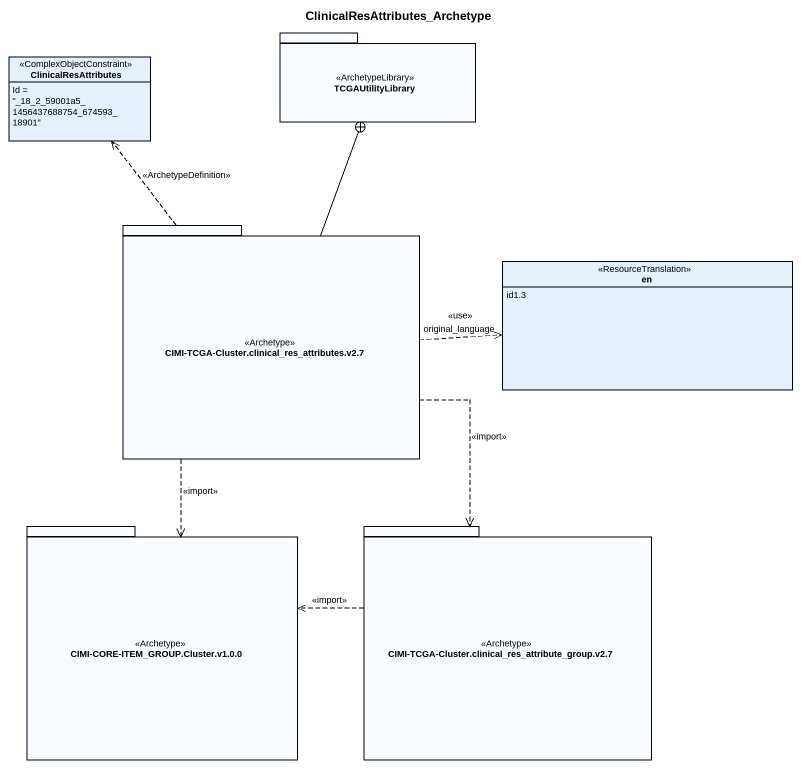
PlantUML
@startuml
title ClinicalResAttributes_Archetype
hide circle
hide empty members
package TCGAUtilityLibrary <<ArchetypeLibrary>> {
}
class ClinicalResAttributes <<ComplexObjectConstraint>> {
  Id = "_18_2_59001a5_1456437688754_674593_18901"
}
package "CIMI-TCGA-Cluster.clinical_res_attributes.v2.7" as CIMI_TCGA_Cluster_clinical <<Archetype>> {
}
enum en <<ResourceTranslation>> {
  id1.3
}
package "CIMI-CORE-ITEM_GROUP.Cluster.v1.0.0" as CIMI_CORE_ITEM_GROUP <<Archetype>> {
}
package "CIMI-TCGA-Cluster.clinical_res_attribute_group.v2.7" as CIMI_TCGA_Cluster_clinical_2 <<Archetype>> {
}
CIMI_TCGA_Cluster_clinical -up-+ TCGAUtilityLibrary
CIMI_TCGA_Cluster_clinical .up.> ClinicalResAttributes : <<ArchetypeDefinition>>
CIMI_TCGA_Cluster_clinical .right.> en : <<use>>\noriginal_language
CIMI_TCGA_Cluster_clinical ..> CIMI_CORE_ITEM_GROUP : <<import>>
CIMI_TCGA_Cluster_clinical ..> CIMI_TCGA_Cluster_clinical_2 : <<import>>
CIMI_TCGA_Cluster_clinical_2 .left.> CIMI_CORE_ITEM_GROUP : <<import>>
@enduml
